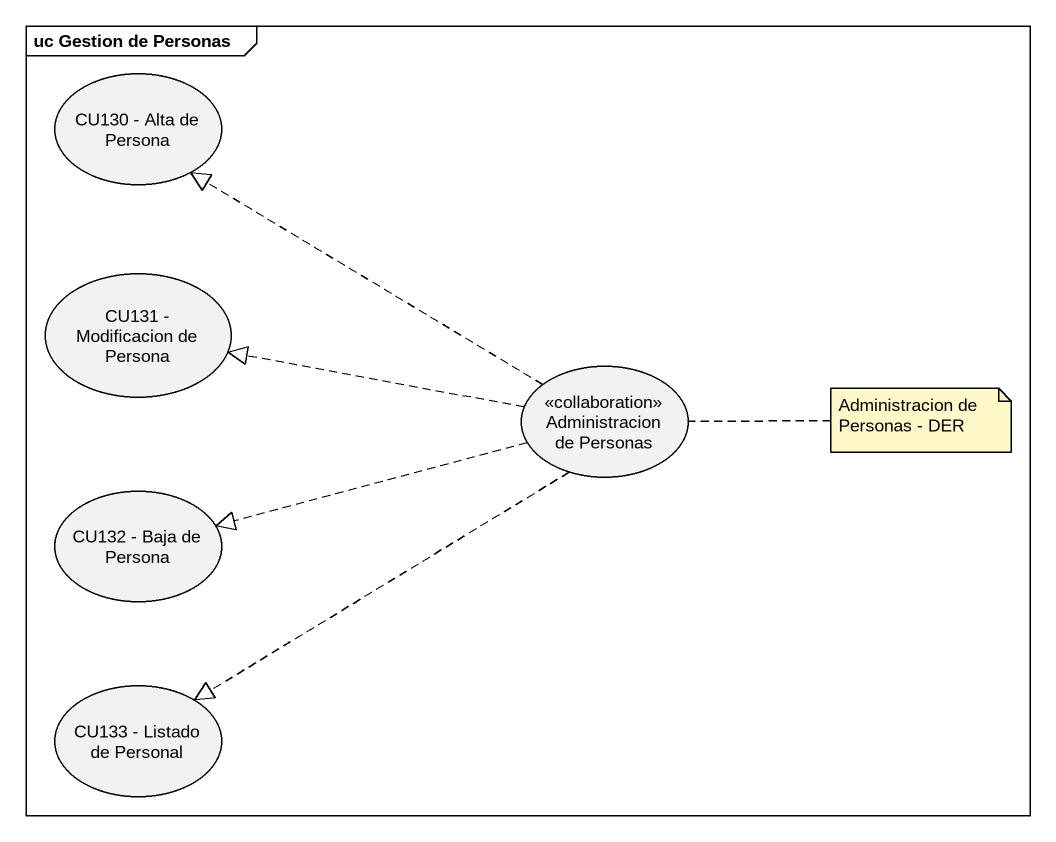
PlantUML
@startuml
mainframe uc Gestion de Personas
usecase "CU130 - Alta de Persona" as CU130_Alta_de_Persona
usecase "CU131 - Modificacion de Persona" as CU131_Modificacion_de
usecase "Administracion de Personas" as Administracion_de_Personas <<collaboration>>
usecase "CU132 - Baja de Persona" as CU132_Baja_de_Persona
usecase "CU133 - Listado de Personal" as CU133_Listado_de_Personal
Administracion_de_Personas .up.|> CU130_Alta_de_Persona
Administracion_de_Personas .left.|> CU131_Modificacion_de
Administracion_de_Personas .left.|> CU132_Baja_de_Persona
Administracion_de_Personas ..|> CU133_Listado_de_Personal
note right of Administracion_de_Personas : Administracion de Personas - DER
@enduml
